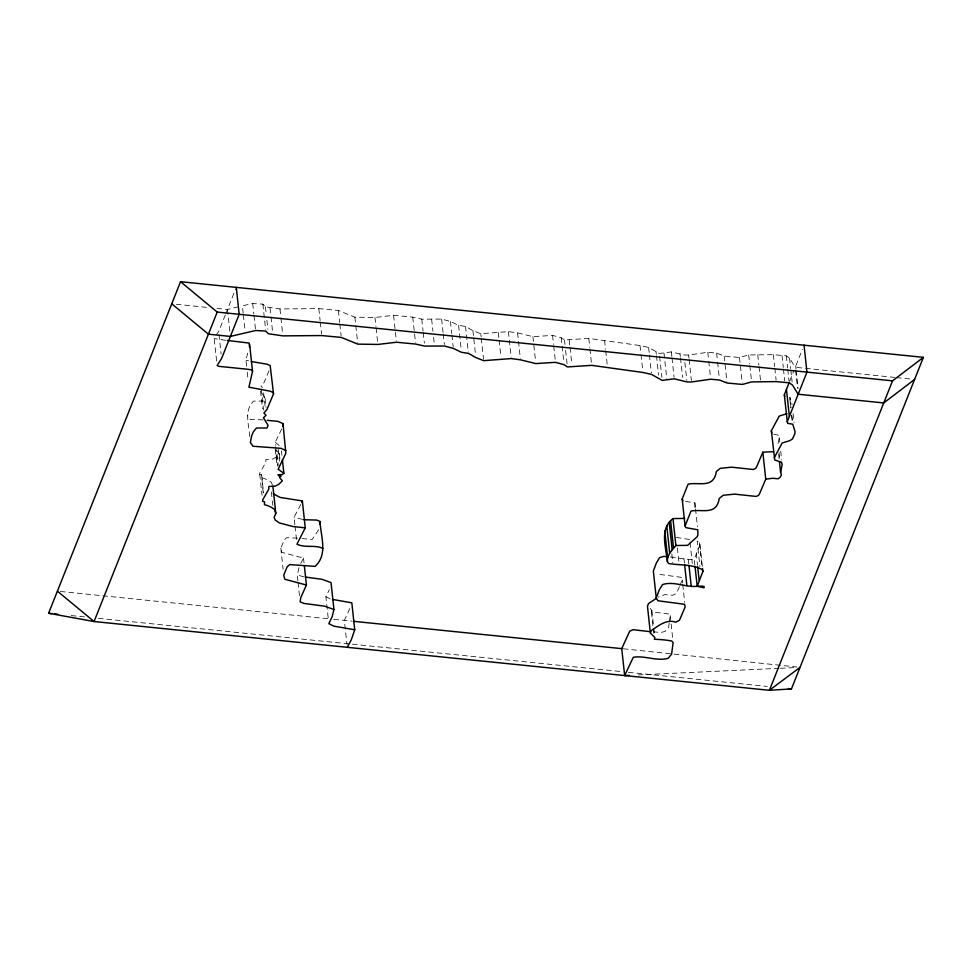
<?xml version="1.0" encoding="UTF-8"?>
<svg xmlns="http://www.w3.org/2000/svg" width="972" height="972" viewBox="0 0 972 972"><rect width="100%" height="100%" fill="white"/><g stroke="black" fill="none" stroke-linecap="round" stroke-linejoin="round"><path stroke-width="0.73" stroke-dasharray="4.86 3.65" d="M263.157 492.683L261.65 474.907L259.743 474.348L259.803 472.951L265.818 462.332L265.927 459.525L272.452 459.161L275.841 457.399L279.414 453.912L276.595 450.473L278.211 465.442M669.137 623.173L668.712 627.207L665.2 631.363L660.924 632.505L654.278 631.909M669.283 621.837L670.23 615.568L668.797 614.061A74.37 47.106 -6.2 0 0 652.832 612.409L651.495 612.275L651.896 610.489L650.061 608.241M297.869 580.904L297.225 574.926L299.024 567.806M773.7 434.168L778.548 435.237L779.252 437.594L777.685 445.407M249.731 436.55C248.966 425.019 243.814 410.354 253.595 401.084L264.056 401.072L265.162 398.435L260.545 390.805L262.476 408.762M246.633 366.237L245.977 360.248L248.152 351.026M349.786 608.557L344.343 620.379L346.931 644.327M694.907 565.34L694.263 559.362L699.974 544.599L699.415 542.716L697.167 541.052L699.913 566.482M225.285 315.013L218.688 331.586L216.149 334.903M225.832 313.628L235.722 288.757M789.75 381.109L794.148 370.053M894.969 377.44L795.254 367.295L802.386 349.373M297.444 538.136L286.776 537.65L284.237 539.897L280.835 548.208L281.868 552.315L303.507 558.086L300.725 563.614M294.88 524.686L294.066 517.201L301.235 503.654M268.965 370.842L264.007 382.603L260.982 386.066L262.428 387.573M679.428 586.663L676.585 593.309L672.976 595.241L664.872 594.621L658.36 597.087M679.987 585.326L682.259 580.005L681.627 577.368L656.489 574.002M216.622 361.025L214.192 338.572L215.31 336.008M281.71 429.041L275.234 442.296L275.55 445.298M328.172 617.706L325.899 596.759L329.265 589.749M318.622 529.776L312.17 539.436L298.939 538.306M243.182 313.288L242.368 305.803L252.708 303.568L262.877 304.127L265.429 306.775L279.948 308.938L318.816 308.622L338.377 310.469L354.889 317.188L374.985 317.504L393.587 315.305L412.748 317.127L421.787 319.156L441.628 319.083L450.449 321.477L458.602 325.377L465.515 326.422L472.927 330.638L480.8 333.724L508.417 331.634L517.578 332.886L532.923 336.652L552.582 335.401L561.196 337.758L564.501 339.993L588.789 338.414L640.026 345.534L648.616 347.49L659.271 353.456L671.336 351.9L684.081 354.999L688.65 355.035L707.81 352.277L716.619 353.103L724.152 356.068L739.498 357.502L748.707 354.974L773.36 354.671L786.299 355.886L789.531 358.06L795.254 367.295M216.938 308.403L227.484 309.485L239.659 306.472M638.264 674.92L778.864 668.335M780.382 668.262L797.016 667.485M670.534 556.956L688.358 559.593L694.263 559.362M225.735 340.285L214.192 338.572M685.673 501.467L694.883 502.852L695.369 507.335M263.035 419.904L250.096 419.309L247.459 415.603M176.272 304.272L209.405 307.638M896.476 377.598L911.578 379.141M60.422 591.462L327.734 618.69M333.773 619.298L351.876 621.144M71.248 615.568L84.831 616.953M98.427 618.338L622.347 671.688M628.386 672.296L767.297 686.439M623.246 648.786L797.04 667.035M303.969 576.87L297.225 574.926M676.245 537.431L689.719 539.509M302.681 519.449L294.066 517.201M245.977 360.248L248.662 360.879M325.899 596.759L331.015 599.226M279.195 445.504L275.234 442.296M790.965 407.718L789.835 397.244L792.131 404.644M272.379 485.004L271.37 482.294A29.196 18.492 -6.2 0 0 261.541 477.714M795.716 366.116L796.044 369.105M796.202 370.611L798.146 388.569M795.57 370.283L797.514 388.241M789.531 358.06L790.673 368.534M790.831 370.04L792.119 382.008M793.103 413.622L794.063 422.601M786.299 355.886L787.599 367.866M787.757 369.36L789.045 381.328M791.779 415.202L792.423 421.18M789.847 398.957L790.819 407.936M791.621 415.421L792.277 421.398M781.998 355.485L783.286 367.452M783.444 368.947L784.744 380.927M773.36 354.671L774.648 366.638M774.818 368.133L776.106 380.113M779.252 437.594L779.738 442.078M780.71 451.057L781.682 460.035M779.046 452.454L779.86 459.938M778.657 454.386L779.143 458.881M757.747 354.695L758.877 365.168M759.047 366.675L760.493 380.137M748.707 354.974L749.679 363.953M749.837 365.448L751.453 380.417M739.498 357.502L742.244 382.944M724.152 356.068L726.898 381.51M716.619 353.103L717.421 360.576M717.591 362.082L719.365 378.533M707.81 352.277L708.612 359.749M708.782 361.256L710.556 377.707M688.65 355.035L688.966 358.036M689.136 359.531L691.396 380.477M684.883 362.483L686.827 380.441M679.999 353.468L680.327 356.469M680.485 357.963L682.587 377.415M699.974 544.599L702.392 567.053M699.415 542.716L701.991 566.652M695.527 508.83L697.471 526.788M696.219 553.226L697.507 565.194M671.336 351.9L671.822 356.396M671.992 357.89L674.082 377.343M690.035 542.498L692.295 563.444M688.358 559.593L688.844 564.088M664.01 353.128L666.756 378.57M683.972 558.621L684.446 563.104M659.599 356.445L661.859 377.391M682.259 580.005L682.587 582.993M682.745 584.488L684.689 602.446M677.375 547.904L678.991 562.873M655.991 351.232L656.319 354.221M656.477 355.728L658.579 375.18M671.81 553.821L672.782 562.8M648.616 347.49L649.272 353.468M649.43 354.974L651.374 372.932M670.23 615.568L672.806 639.515M640.026 345.534L640.84 353.018M640.998 354.513L642.784 370.976M651.896 610.489L653.682 626.952M653.84 628.447L654.326 632.942M651.495 612.275L653.111 627.244M653.269 628.738L653.755 633.222M604.572 340.285L605.532 349.264M605.702 350.758L607.318 365.727M588.789 338.414L589.761 347.393M589.919 348.899L591.535 363.856M569.228 340.054L569.884 346.032M570.042 347.539L571.815 363.99M564.501 339.993L564.987 344.489M565.631 350.467L567.089 363.941M561.196 337.758L563.784 361.693M552.582 335.401L553.542 344.38M553.712 345.874L555.328 360.831M532.923 336.652L535.511 360.6M517.578 332.886L520.324 358.316M508.417 331.634L511.163 357.064M498.308 332.631L498.952 338.62M499.122 340.115L500.896 356.578M480.8 333.724L481.116 336.725M481.286 338.22L483.546 359.166M472.927 330.638L475.502 354.586M465.515 326.422L468.261 351.864M458.602 325.377L461.19 349.325M450.449 321.477L451.737 333.457M451.895 334.951L453.195 346.919M441.628 319.083L443.086 332.546M443.244 334.04L444.374 344.525M431.641 319.314L432.941 331.282M433.585 337.272L434.229 343.25M421.787 319.156L423.087 331.136M423.245 332.631L424.375 343.104M412.748 317.127L415.494 342.569M393.587 315.305L396.333 340.747M374.985 317.504L375.957 326.483M376.115 327.977L377.731 342.934M354.889 317.188L357.635 342.63M338.377 310.469L339.665 322.449M339.823 323.943L341.123 335.911M318.816 308.622L320.116 320.59M320.274 322.084L321.562 334.064M279.948 308.938L280.762 316.422M280.92 317.917L282.694 334.38M303.507 558.086L304.151 564.076M295.038 526.18L296.496 539.654M270.022 308.015L270.824 315.487M270.994 316.981L272.768 333.445M298.04 582.398L299.485 595.872M281.443 450.862L281.929 455.358M265.429 306.775L266.243 314.26M266.887 320.238L267.859 329.216M279.414 453.912L280.228 461.396M262.877 304.127L265.623 329.569M278.174 449.234L279.462 461.214M275.708 446.792L277.81 466.244M275.197 449.368L276.971 465.819M265.162 398.435L266.134 407.414M280.835 548.208L283.095 569.155M263.643 392.81L265.089 406.284M252.708 303.568L253.838 314.041M254.008 315.536L255.454 328.998M261.298 389.067L263.558 410.014M271.37 491.929L272.172 499.414M272.33 500.908L272.816 505.391M261.65 474.907L263.582 492.865M243.34 314.782L244.956 329.751M259.743 474.348L262.015 495.307M247.277 372.227L248.079 379.7M227.484 309.485L229.902 331.926M219.004 334.575L221.106 354.027M694.883 502.852L694.968 508.101"/><path stroke-width="1.46" d="M282.913 426.38L283.01 423.622L278.126 421.398L267.215 420.317M283.01 423.622L285.829 453.317L278.138 469.233L283.86 473.315L282.293 474.555L277.943 474.798L279.049 475.964L281.078 476.171L279.511 477.41L282.33 480.848L278.745 484.335L275.368 486.097L268.831 486.462L268.734 489.268L262.707 499.887L262.659 501.285L264.554 501.844L264.445 504.65A29.196 18.492 -6.2 0 1 274.274 509.231L275.805 513.289L274.116 517.371L275.173 519.971L279.316 522.912L292.876 526.508L305.257 527.857L302.353 500.92L280.094 497.433L273.302 493.764M249.512 347.113L249.184 343.067L227.241 340.443M249.622 344.44L252.538 371.377L248.893 387.184L269.985 391.157L273.083 392.457L273.533 393.854L266.911 409.54L263.886 413.003L266.061 415.263L263.448 417.741L268.078 425.372L266.972 428.008L256.499 428.02L253.328 431.823L251.651 435.784L250.375 442.539L252.999 446.245L281.042 448.335L285.926 450.558M684.713 518.416L672.976 518.574C659.21 528.902 666.099 547.394 667.351 561.573L668.566 563.529C679.707 565.4 692.283 564.112 702.319 569.653L702.878 571.536L697.179 586.298C685.649 587.562 673.851 580.867 662.564 584.561L659.283 589.87L656.258 597.999L657.923 600.757L684.531 604.305L685.163 606.941L679.501 620.245L675.892 622.177C666.306 618.97 658.834 625.616 651.471 630.439L650.365 633.076L654.812 637.425L654.411 639.212L655.736 639.345A74.37 47.106 -6.2 0 1 671.701 640.998L673.134 642.504L671.616 654.144L668.116 658.299C656.793 661.531 644.703 655.31 633.307 657.266L624.656 675.564L629.188 675.346M667.351 561.573L667.63 557.649L664.727 530.712M319.691 524.37L319.982 521.514L316.75 520.069L303.872 519.728M319.982 521.514C320.784 536.35 328.135 554.672 315.074 566.372L289.692 564.586L287.141 566.834L283.739 575.145L284.772 579.251L306.423 585.023L300.798 597.537L300.141 601.862L303.896 603.405L324.77 606.224L333.931 609.517L332.169 616.685L328.815 623.696L333.918 626.162L354.731 629.771L351.317 639.795L347.247 647.316M667.63 557.649L669.696 553.056L675.892 545.511L687.617 545.353L696.973 536.933L697.884 535.037L697.799 529.789L685.928 527.662L685.09 525.949L691.007 511.053C702.392 508.83 716.486 515.78 719.268 498.442L723.18 495.283L734.577 494.116L756.167 496.437L758.61 495.307L759.618 493.582L765.754 479.135L772.813 478.273L778.171 478.783L780.127 477.252L781.476 474.907L780.589 472.343L782.168 464.531L781.452 462.174L774.745 460.011L771.355 430.754L779.301 416.028L786.919 413.708M685.09 525.949L682.186 499.013L688.103 484.117C699.488 481.893 713.582 488.843 716.352 471.505L720.264 468.346L731.661 467.18L753.251 469.5L755.694 468.37L756.702 466.645L762.838 452.199L773.481 451.676M774.271 457.691L782.205 442.965L789.835 440.644L792.52 438.87L794.841 433.864L795.035 431.58L792.751 424.181L787.733 423.379L787.259 421.763L784.343 394.826L789.203 382.494M787.259 421.763L806.954 372.13L804.051 345.194M48.6 613.259L180.549 281.698L923.4 357.344L791.451 688.905L769.399 690.302L94.065 621.533L48.6 613.259L51.625 613.575M180.549 281.698L217.218 312.073L94.065 621.533L57.397 591.158M923.4 357.344L892.539 380.842L769.399 690.302L800.029 667.351M301.794 502.281L302.353 500.92M305.257 527.857L296.97 544.138C305.22 548.33 314.758 544.417 322.886 548.451M624.656 675.564L621.74 648.628L629.698 631.168L633.088 629.698L648.919 631.521M914.603 379.445L883.742 402.943L798.158 394.231L792.447 384.997L789.215 382.822L776.264 381.607L751.623 381.911L742.401 384.438L727.068 383.004L719.523 380.04L710.714 379.214L691.554 381.972L686.985 381.935L674.252 378.837L662.187 380.392L651.532 374.427L642.942 372.47L591.705 365.351L567.405 366.93L564.1 364.694L555.486 362.337L535.827 363.589L520.482 359.822L511.321 358.571L483.704 360.661L475.83 357.575L468.431 353.358L461.506 352.314L453.353 348.413L444.532 346.02L424.703 346.093L415.664 344.064L396.503 342.241L377.901 344.44L357.793 344.124L341.281 337.406L321.732 335.559L282.864 335.875L268.345 333.712L265.781 331.063L255.612 330.504L230.388 336.421L208.421 334.186L171.752 303.811M656.185 598.497L648.567 603.503L647.461 606.139L650.365 633.076M697.179 586.298L702.72 586.14L704.117 586.541L704.068 587.805L697.179 586.298L695.077 566.834M667.849 556.628L663.694 556.409L659.648 557.624L656.379 562.934L653.342 571.062L656.258 597.999M217.218 312.073L892.539 380.842M353.383 621.302L621.74 648.628M54.639 613.879L57.664 614.183M788.438 688.601L791.451 688.905M332.424 599.396L351.828 602.834L354.731 629.771M305.463 577.064L321.853 579.288L331.027 582.58L333.931 609.517M251.347 361.511L267.081 364.221L270.167 365.521L273.533 393.854M682.186 499.013L683.024 500.726M252.538 371.377L252.088 370.004L248.261 369.324L218.797 366.335L217.108 365.508L221.592 358.522L239.185 314.308L236.281 287.372M784.343 394.826L784.829 396.442M771.355 430.754L771.841 433.075M786.457 389.395L789.361 416.332M779.459 461.87L780.589 472.343M762.838 452.199L765.754 479.135M702.562 568.547L702.878 571.536M697.677 566.688L699.123 580.163M689.002 565.582L691.262 586.529M684.616 564.611L686.876 585.557M672.976 518.574L675.892 545.511M670.607 520.87L673.523 547.807M669.222 522.596L672.126 549.532M666.78 526.119L669.696 553.056M304.321 565.57L306.423 585.023M282.415 459.841L283.86 473.315M272.889 486.352L275.805 513.289"/></g></svg>
